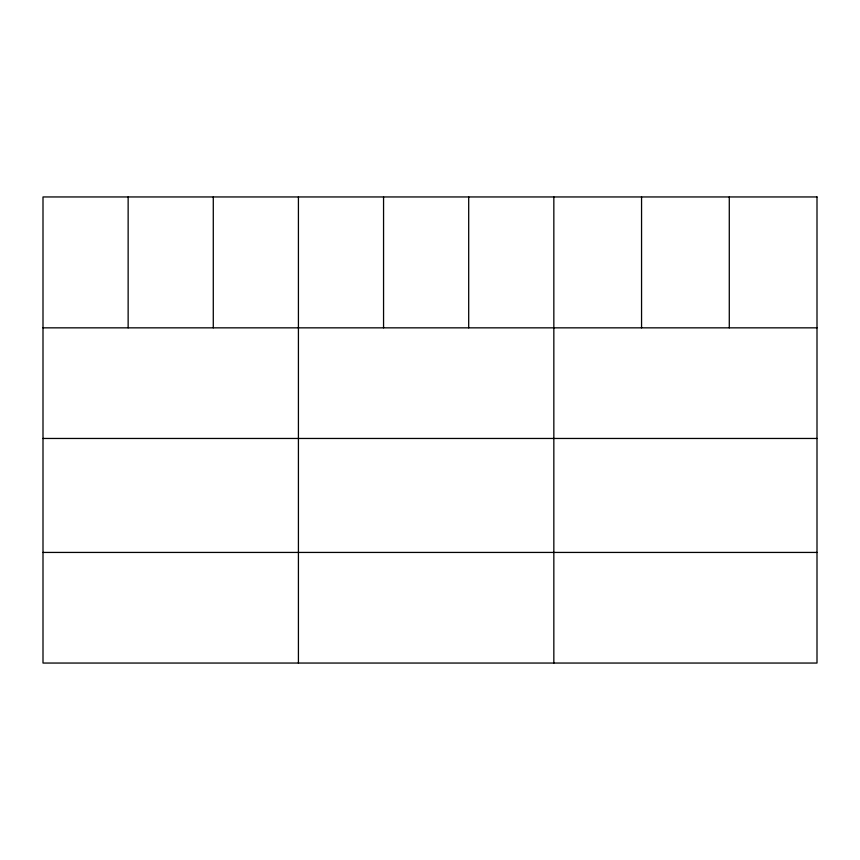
<?xml version="1.0" encoding="UTF-8"?>
<svg xmlns="http://www.w3.org/2000/svg" width="860" height="860" viewBox="0 0 860 860"><rect width="100%" height="100%" fill="white"/><g stroke="black" fill="none" stroke-linecap="round" stroke-linejoin="round"><path stroke-width="1.29" d="M43 327.843L817 327.843M43 438.46L817 438.46M43 552.432L817 552.432M729.28 196.951L729.28 327.843M641.56 196.951L641.56 327.843M553.84 196.951L553.84 663.049M468.7 196.951L468.7 327.843M383.56 196.951L383.56 327.843M298.42 196.951L298.42 663.049M213.28 196.951L213.28 327.843M128.14 196.951L128.14 327.843M817 196.951L43 196.951L43 663.049L817 663.049L817 196.951"/></g></svg>
